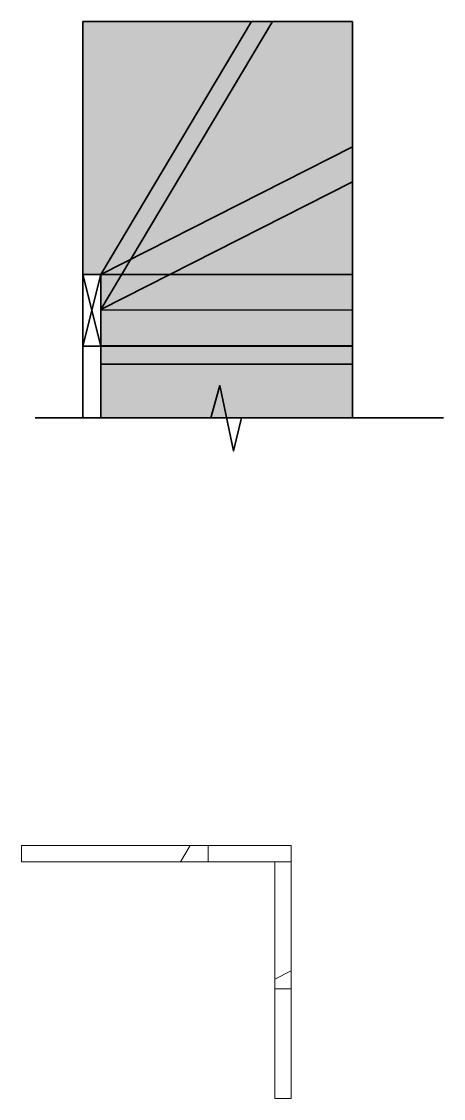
# Model space of a CAD drawing. Header units: metres. Extents: x -2 to 690, y -116 to 73.
# Drawn here: x 244.327 to 245.5, y 55.197 to 58.196 of the extents above; entities that cross this region are included whole.
import ezdxf

# ---------------------------------------------------------------- set-up
doc = ezdxf.new("R2010")
doc.units = ezdxf.units.M
doc.header["$LTSCALE"] = 5
doc.header["$MEASUREMENT"] = 0
doc.linetypes.add('HIDDEN', pattern=[0.375, 0.25, -0.125])
for name, color, linetype, lineweight in [('A-DETL-PATT', 8, 'Continuous', 18), ('A-ELEV-IDEN', 3, 'Continuous', 18), ('A-ELEV-MBE1', 7, 'Continuous', 35)]:
    doc.layers.add(name, color=color, linetype=linetype, lineweight=lineweight)

msp = doc.modelspace()

# ---------------------------------------------------------------- hatches: boundary and pattern name
at = {"layer": 'A-DETL-PATT'}
h = msp.add_hatch(color=256, dxfattribs=at)
h.dxf.hatch_style = 1
h.paths.add_polyline_path([(244.9668, 58.1957), (244.4974, 58.1957), (244.4974, 57.4917), (244.5474, 57.4917)])
h = msp.add_hatch(color=256, dxfattribs=at)
h.dxf.hatch_style = 1
h.paths.add_polyline_path([(245.025, 58.1957), (244.9668, 58.1957), (244.5474, 57.4917), (244.6308, 57.534)])
h = msp.add_hatch(color=256, dxfattribs=at)
h.dxf.hatch_style = 1
h.paths.add_polyline_path([(245.2474, 57.8469), (245.2474, 58.1957), (245.025, 58.1957), (244.6308, 57.534)])
h = msp.add_hatch(color=256, dxfattribs=at)
h.dxf.hatch_style = 1
h.paths.add_polyline_path([(245.2474, 57.7492), (245.2474, 57.8469), (244.6308, 57.534), (244.6056, 57.4917), (244.74, 57.4917)])
h = msp.add_hatch(color=256, dxfattribs=at)
h.dxf.hatch_style = 1
h.paths.add_polyline_path([(245.2474, 57.7492), (244.74, 57.4917), (245.2474, 57.4917)], flags=17)
h = msp.add_hatch(color=256, dxfattribs=at)
h.dxf.hatch_style = 1
h.paths.add_polyline_path([(244.6308, 57.534), (244.5474, 57.4917), (244.6056, 57.4917)], flags=17)
h = msp.add_hatch(color=256, dxfattribs=at)
h.dxf.hatch_style = 1
h.paths.add_polyline_path([(245.2474, 57.4917), (244.74, 57.4917), (244.5474, 57.394), (244.5474, 57.3929), (245.2474, 57.3917)])
h = msp.add_hatch(color=256, dxfattribs=at)
h.dxf.hatch_style = 1
h.paths.add_polyline_path([(244.74, 57.4917), (244.6056, 57.4917), (244.5474, 57.394)])
h = msp.add_hatch(color=256, dxfattribs=at)
h.dxf.hatch_style = 1
h.paths.add_polyline_path([(244.6056, 57.4917), (244.5474, 57.4917), (244.5474, 57.394)])
h = msp.add_hatch(color=256, dxfattribs=at)
h.dxf.hatch_style = 1
h.paths.add_polyline_path([(245.2474, 57.3917), (244.5474, 57.3929), (244.5474, 57.2917), (245.2474, 57.2917)])
h = msp.add_hatch(color=256, dxfattribs=at)
h.dxf.hatch_style = 1
h.paths.add_polyline_path([(244.5474, 57.2926), (245.2474, 57.2926), (245.2474, 57.0926), (244.5474, 57.0926)])

# ---------------------------------------------------------------- linework, layer by layer
at = {"layer": 'A-ELEV-IDEN'}
for p, q in [((244.3269, 55.856), (244.7694, 55.856)), ((245.0319, 55.856), (245.0769, 55.856))]:
    msp.add_line(p, q, dxfattribs=at)
for points in [[(244.3269, 55.856), (244.8462, 55.856), (244.8462, 55.901), (244.3269, 55.901)], [(244.7962, 55.901), (245.0769, 55.901), (245.0769, 55.856), (244.7694, 55.856)], [(245.0769, 55.856), (245.0319, 55.856), (245.0319, 55.5021), (245.0769, 55.5021)], [(245.0769, 55.197), (245.0319, 55.197), (245.0319, 55.5293), (245.0769, 55.5521)]]:
    msp.add_lwpolyline(points, close=True, dxfattribs=at)
msp.add_lwpolyline([(244.8218, 55.856), (245.0319, 55.856), (245.0319, 55.5293)], dxfattribs=at)
at = {"layer": 'A-ELEV-MBE1'}
for p, q in [((245.025, 58.1957), (244.4974, 58.1957)), ((244.4974, 58.1957), (244.4974, 57.4917)), ((244.5474, 57.4917), (244.9668, 58.1957)), ((244.9668, 58.1957), (245.2474, 58.1957)), ((245.2474, 58.1957), (245.2474, 57.7492)), ((244.5474, 57.4917), (245.2474, 57.8469)), ((245.2474, 57.8469), (245.2474, 57.3917)), ((244.4974, 57.2917), (244.5474, 57.4917)), ((244.4974, 57.4917), (244.5474, 57.2917)), ((244.4974, 57.4917), (244.5474, 57.4917)), ((244.5474, 57.4917), (244.5474, 57.394)), ((244.5474, 57.394), (244.5474, 57.4917)), ((244.5474, 57.3929), (244.5474, 57.4917)), ((244.5474, 57.4917), (245.2474, 57.4917)), ((244.4974, 57.2917), (244.5474, 57.2917)), ((244.4974, 57.0926), (244.4974, 57.2917)), ((244.5474, 57.2917), (244.5474, 57.0926))]:
    msp.add_line(p, q, dxfattribs=at)
at = {"layer": 'A-ELEV-MBE1', "linetype": 'HIDDEN'}
for p, q in [((244.5474, 57.394), (245.025, 58.1957)), ((245.2474, 57.7492), (244.5474, 57.394)), ((245.2474, 57.3917), (244.5474, 57.3929))]:
    msp.add_line(p, q, dxfattribs=at)
at = {"layer": 'A-ELEV-MBE1'}
for points in [[(244.4974, 57.4917), (244.4974, 58.1957)], [(244.5474, 57.4917), (244.9668, 58.1957)], [(244.5474, 57.4917), (245.2474, 57.8469)], [(244.5474, 57.4917), (244.4974, 57.4917)], [(244.5474, 57.2917), (245.2474, 57.2917)], [(244.3649, 57.0926), (244.8536, 57.0926), (244.878, 57.1818), (244.9168, 57), (244.9387, 57.0926), (245.5005, 57.0926)]]:
    msp.add_lwpolyline(points, dxfattribs=at)
for points in [[(244.4974, 57.4917), (244.5474, 57.4917), (244.5474, 57.2917), (244.4974, 57.2917)], [(244.5474, 57.4917), (245.2474, 57.4917), (245.2474, 57.2417), (244.5474, 57.2417)], [(244.5474, 57.2926), (245.2474, 57.2926), (245.2474, 57.0926), (244.5474, 57.0926)]]:
    msp.add_lwpolyline(points, close=True, dxfattribs=at)

doc.saveas('drawing.dxf')
